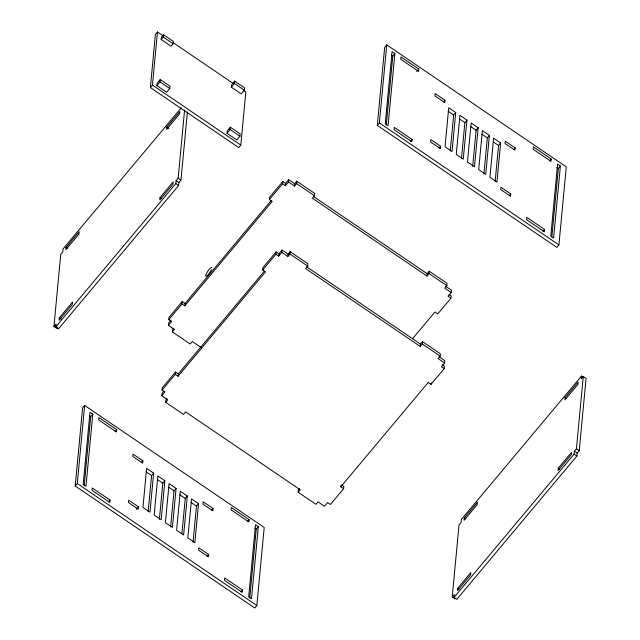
<?xml version="1.0" encoding="UTF-8"?>
<svg xmlns="http://www.w3.org/2000/svg" width="640" height="640" viewBox="0 0 640 640"><rect width="100%" height="100%" fill="white"/><g stroke="black" fill="none" stroke-linecap="round" stroke-linejoin="round"><path stroke-width="0.96" d="M57.768 327.136L56.744 328.368L53.936 326.464L60.752 254.328L62.816 251.872L63.096 248.888L181.264 107.824M187.408 111.896L180.96 180.08L178.888 182.552L178.616 185.48L58.528 328.832L55.72 326.928L56 324L53.936 326.464M59.344 317.8L59.12 320.136L72.32 304.384L72.536 302.04L59.344 317.8L61.448 319.224M65.992 247.432L65.768 249.784L78.968 234.032L79.192 231.68L65.992 247.432L67.392 248.384M75.2 486.008L82.584 407.944L84.656 405.472L264.208 527.472L256.832 605.528L254.76 608L75.2 486.008L77.272 483.536L84.656 405.472M84.184 485.792L90.72 416.632L92.792 414.16L89.984 412.256L83.168 484.376L85.968 486.288L92.792 414.16M110.048 500.064L109.824 502.408L92.008 490.304L92.232 487.96L110.048 500.064L108.496 501.92M116.704 429.664L116.48 432L98.664 419.896L98.888 417.56L116.704 429.664L115.152 431.512M243.36 90.36L245.832 92.048L240.816 145.12L238.744 147.592L150.376 87.552L155.392 34.472L157.464 32L163.24 35.928M150.376 87.552L152.44 85.08L157.464 32M156.872 85.6L157.096 83.256L160.2 79.544L170.016 86.216L169.8 88.56L166.696 92.264L156.872 85.6L159.976 81.888L160.2 79.544M161.224 39.544L161.448 37.2L163.52 34.728L173.336 41.4L173.12 43.744L171.048 46.216L161.224 39.544L163.296 37.072L163.52 34.728M159.992 197.64L159.768 199.984L172.968 184.232L173.192 181.888L159.992 197.64L161.392 198.6M166.784 127.112L166.56 129.456L179.624 113.864L179.84 111.52L166.784 127.112L168.888 128.544M138.512 506.864L138.296 509.208L128.472 502.536L128.696 500.192L138.512 506.864L136.448 509.336M142.872 460.816L142.648 463.152L132.824 456.48L133.048 454.144L142.872 460.816L141.312 462.664M55.72 326.928L175.808 183.576L176.08 180.648L178.152 178.176L184.6 109.992M148.168 511.696L151.576 475.592L153.648 473.12L146.632 468.352L142.944 507.384L149.96 512.152L153.648 473.12M341.728 484.936L343.832 486.368L343.616 488.712L330.416 504.464L327.608 502.56L324.504 506.272L318.032 501.872L315.96 504.352L298.144 492.24L300.216 489.768L185.608 411.904L183.504 414.424L165.688 402.32L167.752 399.848L161.744 395.76L164.888 392L162.08 390.096L162.304 387.752L175.504 372L178.312 373.904L178.088 376.248L175.28 374.336L175.504 372M201.368 347.656L192.304 341.496L190.192 344.016L172.376 331.904L174.448 329.432L168.432 325.352L171.576 321.592L168.776 319.688L168.992 317.344L182.192 301.584L185 303.496L184.776 305.832L181.976 303.928L182.192 301.584M161.744 395.76L161.96 393.416L163.848 391.16M168.432 325.352L168.656 323.008L171.168 320M165.688 402.32L165.904 399.976L166.944 398.744M172.376 331.904L172.6 329.568L173.632 328.328M159.384 519.32L162.8 483.216L164.872 480.744L157.856 475.984L154.168 515.008L161.184 519.776L164.872 480.744M170.608 526.944L174.024 490.84L176.096 488.368L169.08 483.608L165.392 522.632L172.4 527.4L176.096 488.368M181.92 533.592L185.248 498.464L187.312 495.992L180.304 491.232L176.608 530.256L183.624 535.024L187.312 495.992M227.008 133.248L227.232 130.912L230.336 127.2L240.16 133.872L239.936 136.216L236.832 139.92L227.008 133.248L230.12 129.544L230.336 127.2M231.368 87.2L231.584 84.856L234.696 81.144L244.512 87.816L244.288 90.16L241.184 93.872L231.368 87.2L234.472 83.488L234.696 81.144M193.056 542.192L196.464 506.088L198.536 503.616L191.52 498.856L187.832 537.88L194.848 542.648L198.536 503.616M208.656 554.52L208.432 556.864L198.616 550.192L198.832 547.848L208.656 554.52L207.104 556.376M213.008 508.464L212.784 510.808L202.968 504.136L203.184 501.792L213.008 508.464L211.456 510.32M178.088 376.248L265.504 271.896L262.696 269.992L262.92 267.648L276.12 251.888L278.92 253.8L278.704 256.136L275.896 254.232L276.12 251.888M184.776 305.832L272.192 201.48L269.384 199.576L269.608 197.232L282.808 181.48L285.616 183.384L285.392 185.728L282.584 183.824L282.808 181.48M242.472 590.04L242.248 592.384L224.432 580.28L224.656 577.936L242.472 590.04L240.912 591.896M249.128 519.632L248.904 521.976L231.088 509.872L231.312 507.528L249.128 519.632L247.568 521.488M281.832 252.408L282.048 250.064L288.064 254.152L287.84 256.488L281.832 252.408L278.704 256.136M288.52 181.992L288.736 179.656L294.752 183.736L294.536 186.08L288.52 181.992L285.392 185.728M249.712 598.256L256.248 529.096L258.32 526.624L255.512 524.72L248.696 596.84L251.496 598.752L258.32 526.624M287.84 256.488L289.912 254.016L290.136 251.68L307.952 263.784L307.728 266.128L305.656 268.6L420.264 346.464L422.336 343.992L422.552 341.648L440.368 353.752L440.152 356.096L438.08 358.568L444.552 362.96L441.424 366.696L444.224 368.6L431.032 384.36L428.224 382.456L340.808 486.8L343.616 488.712M294.536 186.08L296.6 183.608L296.824 181.264L314.64 193.376L314.424 195.712L312.352 198.184L426.952 276.048L429.024 273.576L429.248 271.24L447.064 283.344L446.84 285.688L444.768 288.16L451.24 292.552L448.112 296.288L450.92 298.192L437.72 313.952L434.912 312.04L412.584 338.704M298.144 492.24L298.368 489.904L299.4 488.664M340.808 486.8L340.96 485.24M377.288 125.392L384.664 47.336L386.736 44.864L566.288 166.856L558.912 244.912L556.84 247.384L377.288 125.392L379.36 122.92L386.736 44.864M386.264 125.176L392.8 56.016L394.872 53.544L392.064 51.64L385.248 123.768L388.056 125.672L394.872 53.544M412.128 139.456L411.912 141.792L394.096 129.688L394.312 127.352L412.128 139.456L410.576 141.304M418.784 69.048L418.56 71.392L400.752 59.288L400.968 56.944L418.784 69.048L416.712 71.52M420.264 346.464L420.48 344.12L422.552 341.648M426.952 276.048L427.176 273.712L429.248 271.24M440.6 146.256L440.376 148.592L430.56 141.92L430.776 139.584L440.6 146.256L439.048 148.104M444.952 100.2L444.728 102.544L434.912 95.872L435.128 93.528L444.952 100.2L443.4 102.056M450.248 151.08L453.664 114.976L455.728 112.504L448.72 107.744L445.024 146.768L452.04 151.536L455.728 112.504M431.032 384.36L431.176 382.8M461.472 158.704L464.88 122.6L466.952 120.128L459.936 115.368L456.248 154.392L463.264 159.16L466.952 120.128M444.552 362.96L444.768 360.624L439.112 356.776M451.24 292.552L451.464 290.208L445.8 286.36M444.224 368.6L444.448 366.264L442.344 364.832M450.92 298.192L451.136 295.848L449.032 294.424M472.696 166.328L476.104 130.232L478.176 127.76L471.16 122.992L467.472 162.016L474.488 166.784L478.176 127.76M483.912 173.952L487.328 137.856L489.4 135.384L482.384 130.616L478.696 169.648L485.704 174.408L489.4 135.384M455.024 598.904L452.224 597L459.04 524.864L461.104 522.408L461.384 519.424L581.472 376.072L583.576 377.496M581.472 376.072L581.192 379.048L583.256 376.576L586.064 378.48L579.248 450.616L577.176 453.088L576.896 456.016L456.808 599.368L454.008 597.464L454.28 594.536L452.224 597M495.136 181.576L498.552 145.48L500.616 143.008L493.608 138.24L489.92 177.272L496.928 182.032L500.616 143.008M457.624 588.336L457.408 590.672L470.608 574.92L470.824 572.576L457.624 588.336L459.032 589.288M464.28 517.968L464.056 520.32L477.256 504.568L477.48 502.216L464.28 517.968L465.68 518.92M510.736 193.904L510.512 196.248L500.696 189.576L500.92 187.232L510.736 193.904L509.184 195.76M515.088 147.856L514.872 150.192L505.048 143.52L505.272 141.184L515.088 147.856L513.536 149.704M544.552 229.424L544.328 231.768L526.512 219.664L526.736 217.32L544.552 229.424L543 231.28M551.208 159.016L550.984 161.36L533.168 149.256L533.392 146.912L551.208 159.016L549.656 160.872M551.888 236.656L558.328 168.48L560.4 166.008L557.592 164.104L550.776 236.232L553.584 238.136L560.4 166.008M558.28 468.176L558.056 470.52L571.256 454.76L571.48 452.424L558.28 468.176L559.68 469.128M565.072 397.648L564.848 399.992L577.912 384.4L578.128 382.056L565.072 397.648L566.472 398.6M454.008 597.464L574.096 454.112L574.368 451.184L576.44 448.712L583.256 376.576M168.776 319.688L181.976 303.928M269.384 199.576L282.584 183.824M185 303.496L271.136 200.664M285.616 183.384L288.736 179.656M294.752 183.736L296.824 181.264M162.08 390.096L175.28 374.336M262.696 269.992L275.896 254.232M178.312 373.904L264.448 271.08M278.92 253.8L282.048 250.064M288.064 254.152L290.136 251.68M391.4 55.064L392.8 56.016M556.928 167.528L558.328 168.48M448.208 111.272L453.664 114.976M459.424 118.896L464.88 122.6M470.648 126.52L476.104 130.232M481.872 134.144L487.328 137.856M493.096 141.768L498.552 145.48M379.36 122.92L558.912 244.912M234.472 83.488L244.288 90.16M173.152 42.664L233.448 83.624M163.296 37.072L173.12 43.744M159.976 81.888L169.8 88.56M230.12 129.544L239.936 136.216M152.44 85.08L240.816 145.12M296.6 183.608L314.424 195.712M429.024 273.576L446.84 285.688M313.4 196.408L427.176 273.712M178.152 178.176L180.96 180.08M289.912 254.016L307.728 266.128M422.336 343.992L440.152 356.096M576.44 448.712L579.248 450.616M306.704 266.816L420.48 344.12M176.08 180.648L178.888 182.552M574.368 451.184L577.176 453.088M574.096 454.112L576.896 456.016M175.808 183.576L178.616 185.48M89.312 415.68L90.72 416.632M254.84 528.144L256.248 529.096M146.12 471.888L151.576 475.592M157.344 479.512L162.8 483.216M168.568 487.136L174.024 490.84M179.792 494.76L185.248 498.464M191.008 502.384L196.464 506.088M77.272 483.536L256.832 605.528M211.456 269.776A5.24 1.232 -55.8 0 1 206.712 275.992A5.24 1.232 -55.8 0 1 207.048 272.4A5.24 1.232 -55.8 0 1 211.68 267.432"/></g></svg>
